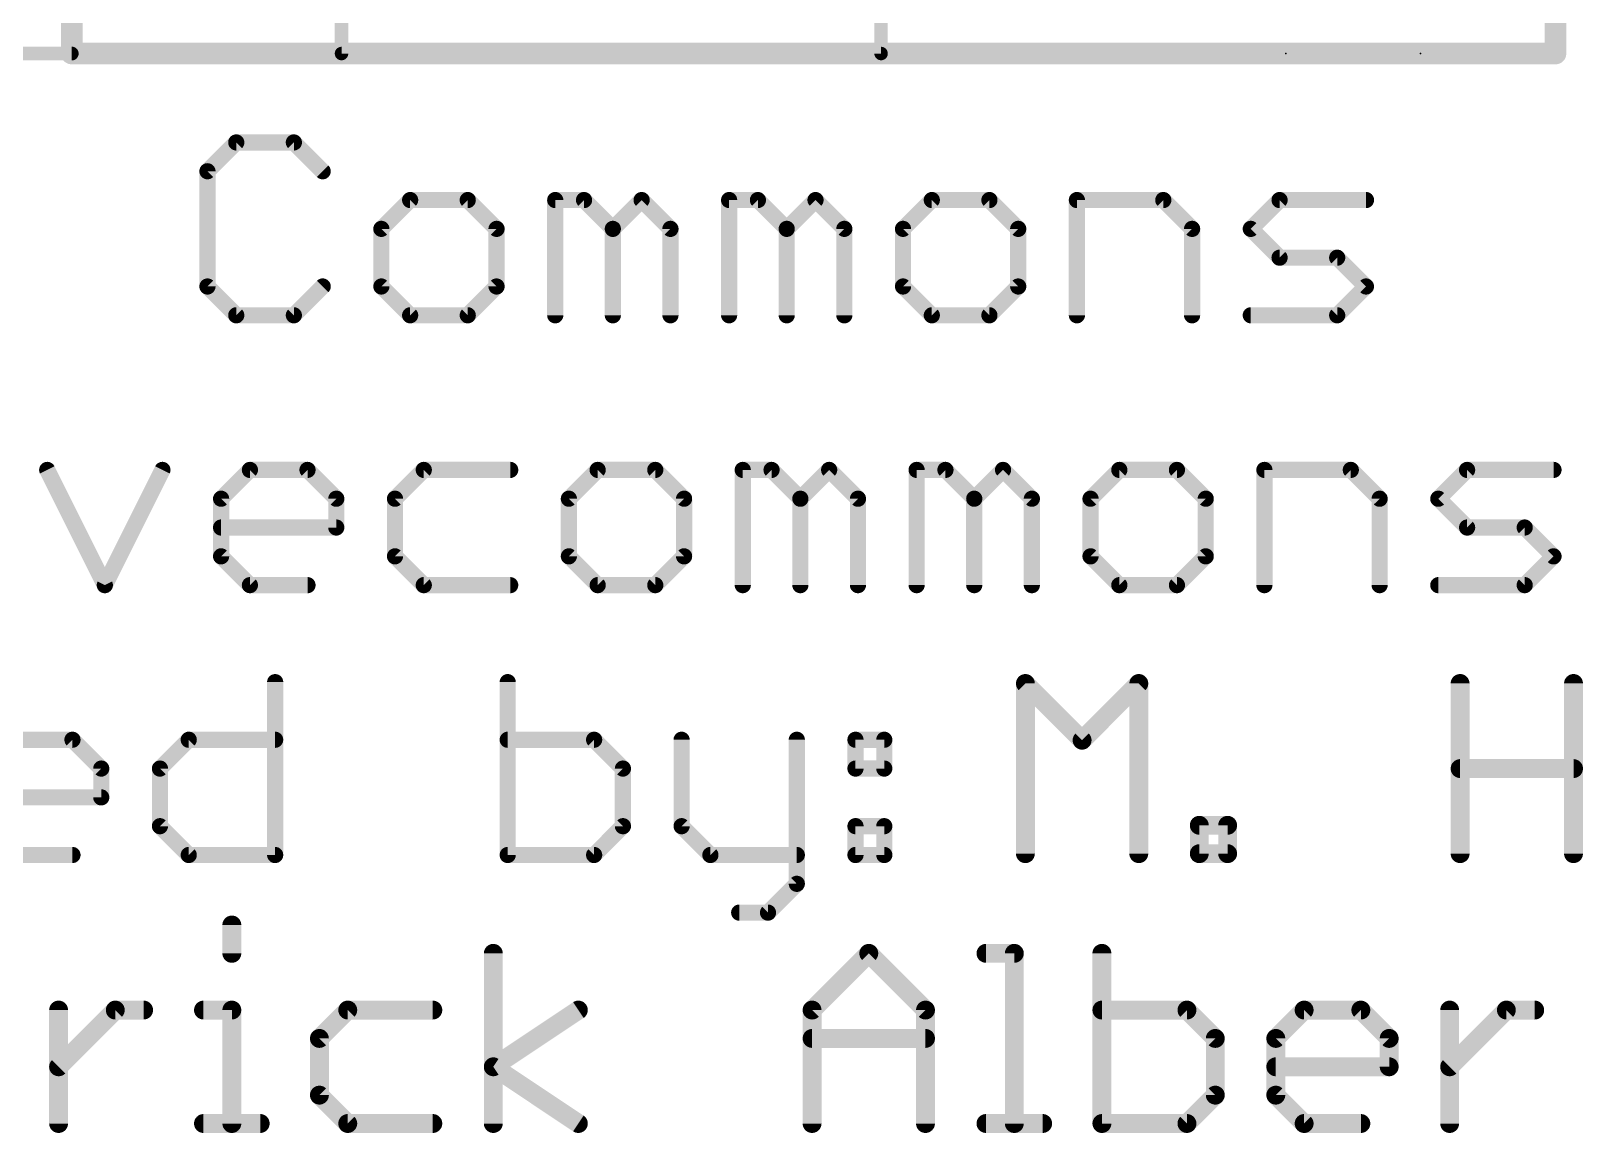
# Model space of a CAD drawing. Extents: x -42 to 65, y -11 to 21.
# Drawn here: x -0.38 to 14.23, y -10.16 to 0.21 of the extents above; entities that cross this region are included whole.
import ezdxf

# ---------------------------------------------------------------- set-up
doc = ezdxf.new("R2010")
doc.units = 0
for name, color, linetype in [('1', 12, 'CONTINUOUS'), ('16', 132, 'CONTINUOUS'), ('20', 31, 'CONTINUOUS'), ('21', 41, 'CONTINUOUS'), ('24', 53, 'CONTINUOUS'), ('47', 253, 'CONTINUOUS'), ('51', 53, 'CONTINUOUS')]:
    doc.layers.add(name, color=color, linetype=linetype)

msp = doc.modelspace()

# ---------------------------------------------------------------- linework, layer by layer
at = {"layer": '1', "const_width": 0.2032}
for points in [[(0, 0), (0, 17.78)], [(13.97, 17.78), (13.97, 0)], [(13.97, 0), (0, 0)]]:
    msp.add_lwpolyline(points, dxfattribs=at)
at = {"layer": '1', "const_width": 0.1016}
for points in [[(0, 0.0508, 1), (0, -0.0508)], [(-0.0508, 0, 1), (0.0508, 0)], [(13.9192, 0, 1), (14.0208, 0)], [(13.97, -0.0508, 1), (13.97, 0.0508)]]:
    msp.add_lwpolyline(points, format="xyb", dxfattribs=at)
at = {"layer": '16', "const_width": 0.2032}
for points in [[(0, 0), (0, 17.78)], [(13.97, 17.78), (13.97, 0)], [(13.97, 0), (0, 0)]]:
    msp.add_lwpolyline(points, dxfattribs=at)
at = {"layer": '16', "const_width": 0.1016}
for points in [[(0, 0.0508, 1), (0, -0.0508)], [(-0.0508, 0, 1), (0.0508, 0)], [(13.9192, 0, 1), (14.0208, 0)], [(13.97, -0.0508, 1), (13.97, 0.0508)]]:
    msp.add_lwpolyline(points, format="xyb", dxfattribs=at)
at = {"layer": '20', "const_width": 0.2032}
for points in [[(0, 0), (0, 17.78)], [(13.97, 17.78), (13.97, 0)], [(13.97, 0), (0, 0)]]:
    msp.add_lwpolyline(points, dxfattribs=at)
at = {"layer": '20', "const_width": 0.1016}
for points in [[(0, 0.0508, 1), (0, -0.0508)], [(-0.0508, 0, 1), (0.0508, 0)], [(13.9192, 0, 1), (14.0208, 0)], [(13.97, -0.0508, 1), (13.97, 0.0508)]]:
    msp.add_lwpolyline(points, format="xyb", dxfattribs=at)
at = {"layer": '21', "const_width": 0.127}
for points in [[(2.54, 0), (2.54, 0.635)], [(7.62, 0.635), (7.62, 0)], [(7.62, 0), (2.54, 0)]]:
    msp.add_lwpolyline(points, dxfattribs=at)
at = {"layer": '21', "const_width": 0.0635}
for points in [[(2.54, 0.0318, 1), (2.54, -0.0318)], [(2.5082, 0, 1), (2.5718, 0)], [(7.5883, 0, 1), (7.6517, 0)], [(7.62, -0.0318, 1), (7.62, 0.0318)]]:
    msp.add_lwpolyline(points, format="xyb", dxfattribs=at)
at = {"layer": '24'}
for p in [(11.43, 0), (12.7, 0)]:
    msp.add_point(p, dxfattribs=at)
at = {"layer": '47', "const_width": 0.13}
msp.add_lwpolyline([(0, 0), (-3.22, 0)], dxfattribs=at)
at = {"layer": '47', "const_width": 0.065}
msp.add_lwpolyline([(0, -0.0325, 1), (0, 0.0325)], format="xyb", dxfattribs=at)
at = {"layer": '51'}
for points, const_width in [([(1.5491, -0.8368), (1.278, -1.108)], 0.1524), ([(2.0915, -0.8368), (1.5491, -0.8368)], 0.1524), ([(2.3626, -1.108), (2.0915, -0.8368)], 0.1524), ([(1.278, -1.108), (1.278, -2.1926)], 0.1524), ([(3.1863, -1.3791), (2.9151, -1.6503)], 0.1524), ([(3.7286, -1.3791), (3.1863, -1.3791)], 0.1524), ([(3.9998, -1.6503), (3.7286, -1.3791)], 0.1524), ([(4.5523, -2.4638), (4.5523, -1.3791)], 0.1524), ([(4.5523, -1.3791), (4.8235, -1.3791)], 0.1524), ([(4.8235, -1.3791), (5.0946, -1.6503)], 0.1524), ([(5.0946, -1.6503), (5.3658, -1.3791)], 0.1524), ([(5.3658, -1.3791), (5.637, -1.6503)], 0.1524), ([(6.1894, -2.4638), (6.1894, -1.3791)], 0.1524), ([(6.1894, -1.3791), (6.4606, -1.3791)], 0.1524), ([(6.4606, -1.3791), (6.7318, -1.6503)], 0.1524), ([(6.7318, -1.6503), (7.0029, -1.3791)], 0.1524), ([(7.0029, -1.3791), (7.2741, -1.6503)], 0.1524), ([(8.0978, -1.3791), (7.8266, -1.6503)], 0.1524), ([(8.6401, -1.3791), (8.0978, -1.3791)], 0.1524), ([(8.9113, -1.6503), (8.6401, -1.3791)], 0.1524), ([(9.4638, -2.4638), (9.4638, -1.3791)], 0.1524), ([(9.4638, -1.3791), (10.2773, -1.3791)], 0.1524), ([(10.2773, -1.3791), (10.5484, -1.6503)], 0.1524), ([(11.1009, -1.6503), (11.3721, -1.3791)], 0.1524), ([(11.3721, -1.3791), (12.1856, -1.3791)], 0.1524), ([(2.9151, -1.6503), (2.9151, -2.1926)], 0.1524), ([(3.9998, -2.1926), (3.9998, -1.6503)], 0.1524), ([(5.0946, -1.6503), (5.0946, -2.4638)], 0.1524), ([(5.637, -1.6503), (5.637, -2.4638)], 0.1524), ([(6.7318, -1.6503), (6.7318, -2.4638)], 0.1524), ([(7.2741, -1.6503), (7.2741, -2.4638)], 0.1524), ([(7.8266, -1.6503), (7.8266, -2.1926)], 0.1524), ([(8.9113, -2.1926), (8.9113, -1.6503)], 0.1524), ([(10.5484, -1.6503), (10.5484, -2.4638)], 0.1524), ([(11.3721, -1.9215), (11.1009, -1.6503)], 0.1524), ([(11.9144, -1.9215), (11.3721, -1.9215)], 0.1524), ([(12.1856, -2.1926), (11.9144, -1.9215)], 0.1524), ([(1.278, -2.1926), (1.5491, -2.4638)], 0.1524), ([(2.0915, -2.4638), (2.3626, -2.1926)], 0.1524), ([(2.9151, -2.1926), (3.1863, -2.4638)], 0.1524), ([(3.7286, -2.4638), (3.9998, -2.1926)], 0.1524), ([(7.8266, -2.1926), (8.0978, -2.4638)], 0.1524), ([(8.6401, -2.4638), (8.9113, -2.1926)], 0.1524), ([(11.9144, -2.4638), (12.1856, -2.1926)], 0.1524), ([(1.5491, -2.4638), (2.0915, -2.4638)], 0.1524), ([(3.1863, -2.4638), (3.7286, -2.4638)], 0.1524), ([(8.0978, -2.4638), (8.6401, -2.4638)], 0.1524), ([(11.1009, -2.4638), (11.9144, -2.4638)], 0.1524), ([(-0.2308, -3.9191), (0.3116, -5.0038)], 0.1524), ([(0.3116, -5.0038), (0.8539, -3.9191)], 0.1524), ([(1.4064, -4.1903), (1.6776, -3.9191)], 0.1524), ([(1.6776, -3.9191), (2.2199, -3.9191)], 0.1524), ([(2.2199, -3.9191), (2.491, -4.1903)], 0.1524), ([(3.3147, -3.9191), (3.0435, -4.1903)], 0.1524), ([(4.1282, -3.9191), (3.3147, -3.9191)], 0.1524), ([(4.9519, -3.9191), (4.6807, -4.1903)], 0.1524), ([(5.4942, -3.9191), (4.9519, -3.9191)], 0.1524), ([(5.7654, -4.1903), (5.4942, -3.9191)], 0.1524), ([(6.3179, -5.0038), (6.3179, -3.9191)], 0.1524), ([(6.3179, -3.9191), (6.589, -3.9191)], 0.1524), ([(6.589, -3.9191), (6.8602, -4.1903)], 0.1524), ([(6.8602, -4.1903), (7.1314, -3.9191)], 0.1524), ([(7.1314, -3.9191), (7.4025, -4.1903)], 0.1524), ([(7.955, -5.0038), (7.955, -3.9191)], 0.1524), ([(7.955, -3.9191), (8.2262, -3.9191)], 0.1524), ([(8.2262, -3.9191), (8.4973, -4.1903)], 0.1524), ([(8.4973, -4.1903), (8.7685, -3.9191)], 0.1524), ([(8.7685, -3.9191), (9.0397, -4.1903)], 0.1524), ([(9.8633, -3.9191), (9.5922, -4.1903)], 0.1524), ([(10.4057, -3.9191), (9.8633, -3.9191)], 0.1524), ([(10.6768, -4.1903), (10.4057, -3.9191)], 0.1524), ([(11.2293, -5.0038), (11.2293, -3.9191)], 0.1524), ([(11.2293, -3.9191), (12.0428, -3.9191)], 0.1524), ([(12.0428, -3.9191), (12.314, -4.1903)], 0.1524), ([(12.8665, -4.1903), (13.1376, -3.9191)], 0.1524), ([(13.1376, -3.9191), (13.9511, -3.9191)], 0.1524), ([(1.4064, -4.7326), (1.4064, -4.1903)], 0.1524), ([(2.491, -4.1903), (2.491, -4.4615)], 0.1524), ([(3.0435, -4.1903), (3.0435, -4.7326)], 0.1524), ([(4.6807, -4.1903), (4.6807, -4.7326)], 0.1524), ([(5.7654, -4.7326), (5.7654, -4.1903)], 0.1524), ([(6.8602, -4.1903), (6.8602, -5.0038)], 0.1524), ([(7.4025, -4.1903), (7.4025, -5.0038)], 0.1524), ([(8.4973, -4.1903), (8.4973, -5.0038)], 0.1524), ([(9.0397, -4.1903), (9.0397, -5.0038)], 0.1524), ([(9.5922, -4.1903), (9.5922, -4.7326)], 0.1524), ([(10.6768, -4.7326), (10.6768, -4.1903)], 0.1524), ([(12.314, -4.1903), (12.314, -5.0038)], 0.1524), ([(13.1376, -4.4615), (12.8665, -4.1903)], 0.1524), ([(2.491, -4.4615), (1.4064, -4.4615)], 0.1524), ([(13.68, -4.4615), (13.1376, -4.4615)], 0.1524), ([(13.9511, -4.7326), (13.68, -4.4615)], 0.1524), ([(1.6776, -5.0038), (1.4064, -4.7326)], 0.1524), ([(3.0435, -4.7326), (3.3147, -5.0038)], 0.1524), ([(4.6807, -4.7326), (4.9519, -5.0038)], 0.1524), ([(5.4942, -5.0038), (5.7654, -4.7326)], 0.1524), ([(9.5922, -4.7326), (9.8633, -5.0038)], 0.1524), ([(10.4057, -5.0038), (10.6768, -4.7326)], 0.1524), ([(13.68, -5.0038), (13.9511, -4.7326)], 0.1524), ([(2.2199, -5.0038), (1.6776, -5.0038)], 0.1524), ([(3.3147, -5.0038), (4.1282, -5.0038)], 0.1524), ([(4.9519, -5.0038), (5.4942, -5.0038)], 0.1524), ([(9.8633, -5.0038), (10.4057, -5.0038)], 0.1524), ([(12.8665, -5.0038), (13.68, -5.0038)], 0.1524), ([(1.9152, -5.9168), (1.9152, -7.5438)], 0.1524), ([(4.1049, -5.9168), (4.1049, -7.5438)], 0.1524), ([(8.9789, -7.5311), (8.9789, -5.9295)], 0.1778), ([(8.9789, -5.9295), (9.5128, -6.4634)], 0.1778), ([(9.5128, -6.4634), (10.0466, -5.9295)], 0.1778), ([(10.0466, -5.9295), (10.0466, -7.5311)], 0.1778), ([(13.0718, -7.5311), (13.0718, -5.9295)], 0.1778), ([(14.1395, -5.9295), (14.1395, -7.5311)], 0.1778), ([(-0.5354, -6.4591), (0.0069, -6.4591)], 0.1524), ([(0.0069, -6.4591), (0.2781, -6.7303)], 0.1524), ([(0.8306, -6.7303), (1.1017, -6.4591)], 0.1524), ([(1.1017, -6.4591), (1.9152, -6.4591)], 0.1524), ([(4.9184, -6.4591), (4.1049, -6.4591)], 0.1524), ([(5.1895, -6.7303), (4.9184, -6.4591)], 0.1524), ([(5.742, -6.4591), (5.742, -7.2726)], 0.1524), ([(6.8267, -6.4591), (6.8267, -7.815)], 0.1524), ([(7.3792, -6.4591), (7.6504, -6.4591)], 0.1524), ([(7.3792, -6.7303), (7.3792, -6.4591)], 0.1524), ([(7.6504, -6.4591), (7.6504, -6.7303)], 0.1524), ([(0.2781, -6.7303), (0.2781, -7.0015)], 0.1524), ([(0.8306, -7.2726), (0.8306, -6.7303)], 0.1524), ([(5.1895, -7.2726), (5.1895, -6.7303)], 0.1524), ([(7.6504, -6.7303), (7.3792, -6.7303)], 0.1524), ([(13.0718, -6.7303), (14.1395, -6.7303)], 0.1778), ([(0.2781, -7.0015), (-0.8066, -7.0015)], 0.1524), ([(1.1017, -7.5438), (0.8306, -7.2726)], 0.1524), ([(4.9184, -7.5438), (5.1895, -7.2726)], 0.1524), ([(5.742, -7.2726), (6.0132, -7.5438)], 0.1524), ([(7.3792, -7.2726), (7.6504, -7.2726)], 0.1524), ([(7.3792, -7.5438), (7.3792, -7.2726)], 0.1524), ([(7.6504, -7.2726), (7.6504, -7.5438)], 0.1524), ([(10.6161, -7.5311), (10.6161, -7.2642)], 0.1778), ([(10.6161, -7.2642), (10.883, -7.2642)], 0.1778), ([(10.883, -7.2642), (10.883, -7.5311)], 0.1778), ([(10.883, -7.5311), (10.6161, -7.5311)], 0.1778), ([(0.0069, -7.5438), (-0.5354, -7.5438)], 0.1524), ([(1.9152, -7.5438), (1.1017, -7.5438)], 0.1524), ([(4.1049, -7.5438), (4.9184, -7.5438)], 0.1524), ([(6.0132, -7.5438), (6.8267, -7.5438)], 0.1524), ([(7.6504, -7.5438), (7.3792, -7.5438)], 0.1524), ([(6.8267, -7.815), (6.5555, -8.0861)], 0.1524), ([(6.5555, -8.0861), (6.2844, -8.0861)], 0.1524), ([(1.5075, -8.2026), (1.5075, -8.4695)], 0.1778), ([(3.9691, -10.0711), (3.9691, -8.4695)], 0.1778), ([(6.9706, -9.0034), (7.5044, -8.4695)], 0.1778), ([(7.5044, -8.4695), (8.0383, -9.0034)], 0.1778), ([(8.6077, -8.4695), (8.8747, -8.4695)], 0.1778), ([(8.8747, -8.4695), (8.8747, -10.0711)], 0.1778), ([(9.6992, -8.4695), (9.6992, -10.0711)], 0.1778), ([(-0.1238, -10.0711), (-0.1238, -9.0034)], 0.1778), ([(-0.1238, -9.5372), (0.4101, -9.0034)], 0.1778), ([(0.4101, -9.0034), (0.677, -9.0034)], 0.1778), ([(1.2405, -9.0034), (1.5075, -9.0034)], 0.1778), ([(1.5075, -9.0034), (1.5075, -10.0711)], 0.1778), ([(2.5989, -9.0034), (2.332, -9.2703)], 0.1778), ([(3.3997, -9.0034), (2.5989, -9.0034)], 0.1778), ([(3.9691, -9.5372), (4.7699, -9.0034)], 0.1778), ([(6.9706, -10.0711), (6.9706, -9.0034)], 0.1778), ([(8.0383, -9.0034), (8.0383, -10.0711)], 0.1778), ([(10.5, -9.0034), (9.6992, -9.0034)], 0.1778), ([(10.7669, -9.2703), (10.5, -9.0034)], 0.1778), ([(11.3363, -9.2703), (11.6033, -9.0034)], 0.1778), ([(11.6033, -9.0034), (12.1371, -9.0034)], 0.1778), ([(12.1371, -9.0034), (12.404, -9.2703)], 0.1778), ([(12.9735, -10.0711), (12.9735, -9.0034)], 0.1778), ([(12.9735, -9.5372), (13.5073, -9.0034)], 0.1778), ([(13.5073, -9.0034), (13.7743, -9.0034)], 0.1778), ([(2.332, -9.2703), (2.332, -9.8042)], 0.1778), ([(6.9706, -9.2703), (8.0383, -9.2703)], 0.1778), ([(10.7669, -9.8042), (10.7669, -9.2703)], 0.1778), ([(11.3363, -9.8042), (11.3363, -9.2703)], 0.1778), ([(12.404, -9.2703), (12.404, -9.5372)], 0.1778), ([(4.7699, -10.0711), (3.9691, -9.5372)], 0.1778), ([(12.404, -9.5372), (11.3363, -9.5372)], 0.1778), ([(2.332, -9.8042), (2.5989, -10.0711)], 0.1778), ([(10.5, -10.0711), (10.7669, -9.8042)], 0.1778), ([(11.6033, -10.0711), (11.3363, -9.8042)], 0.1778), ([(1.2405, -10.0711), (1.7744, -10.0711)], 0.1778), ([(2.5989, -10.0711), (3.3997, -10.0711)], 0.1778), ([(8.6077, -10.0711), (9.1416, -10.0711)], 0.1778), ([(9.6992, -10.0711), (10.5, -10.0711)], 0.1778), ([(12.1371, -10.0711), (11.6033, -10.0711)], 0.1778)]:
    msp.add_lwpolyline(points, dxfattribs=dict(at, const_width=const_width))
for points, const_width in [([(1.5491, -0.7987, 1), (1.5491, -0.8749)], 0.0762), ([(1.5761, -0.8638, 1), (1.5222, -0.8099)], 0.0762), ([(2.1184, -0.8099, 1), (2.0645, -0.8638)], 0.0762), ([(2.0915, -0.8749, 1), (2.0915, -0.7987)], 0.0762), ([(1.251, -1.081, 1), (1.3049, -1.1349)], 0.0762), ([(1.3161, -1.108, 1), (1.2399, -1.108)], 0.0762), ([(2.3357, -1.1349, 1), (2.3896, -1.081)], 0.0762), ([(3.1863, -1.341, 1), (3.1863, -1.4172)], 0.0762), ([(3.2132, -1.4061, 1), (3.1594, -1.3522)], 0.0762), ([(3.7556, -1.3522, 1), (3.7017, -1.4061)], 0.0762), ([(3.7286, -1.4172, 1), (3.7286, -1.341)], 0.0762), ([(4.5904, -1.3791, 1), (4.5142, -1.3791)], 0.0762), ([(4.5523, -1.341, 1), (4.5523, -1.4172)], 0.0762), ([(4.8504, -1.3522, 1), (4.7965, -1.4061)], 0.0762), ([(4.8235, -1.4172, 1), (4.8235, -1.341)], 0.0762), ([(5.3927, -1.3522, 1), (5.3388, -1.4061)], 0.0762), ([(5.3927, -1.4061, 1), (5.3388, -1.3522)], 0.0762), ([(6.2275, -1.3791, 1), (6.1513, -1.3791)], 0.0762), ([(6.1894, -1.341, 1), (6.1894, -1.4172)], 0.0762), ([(6.4876, -1.3522, 1), (6.4337, -1.4061)], 0.0762), ([(6.4606, -1.4172, 1), (6.4606, -1.341)], 0.0762), ([(7.0299, -1.3522, 1), (6.976, -1.4061)], 0.0762), ([(7.0299, -1.4061, 1), (6.976, -1.3522)], 0.0762), ([(8.0978, -1.341, 1), (8.0978, -1.4172)], 0.0762), ([(8.1247, -1.4061, 1), (8.0708, -1.3522)], 0.0762), ([(8.667, -1.3522, 1), (8.6132, -1.4061)], 0.0762), ([(8.6401, -1.4172, 1), (8.6401, -1.341)], 0.0762), ([(9.5019, -1.3791, 1), (9.4257, -1.3791)], 0.0762), ([(9.4638, -1.341, 1), (9.4638, -1.4172)], 0.0762), ([(10.3042, -1.3522, 1), (10.2503, -1.4061)], 0.0762), ([(10.2773, -1.4172, 1), (10.2773, -1.341)], 0.0762), ([(11.3721, -1.341, 1), (11.3721, -1.4172)], 0.0762), ([(11.399, -1.4061, 1), (11.3451, -1.3522)], 0.0762), ([(12.1856, -1.4172, 1), (12.1856, -1.341)], 0.0762), ([(2.9532, -1.6503, 1), (2.877, -1.6503)], 0.0762), ([(2.8882, -1.6234, 1), (2.9421, -1.6772)], 0.0762), ([(4.0379, -1.6503, 1), (3.9617, -1.6503)], 0.0762), ([(3.9729, -1.6772, 1), (4.0267, -1.6234)], 0.0762), ([(5.1327, -1.6503, 1), (5.0565, -1.6503)], 0.0762), ([(5.0677, -1.6234, 1), (5.1216, -1.6772)], 0.0762), ([(5.0677, -1.6772, 1), (5.1216, -1.6234)], 0.0762), ([(5.6751, -1.6503, 1), (5.5989, -1.6503)], 0.0762), ([(5.61, -1.6772, 1), (5.6639, -1.6234)], 0.0762), ([(6.7699, -1.6503, 1), (6.6937, -1.6503)], 0.0762), ([(6.7048, -1.6234, 1), (6.7587, -1.6772)], 0.0762), ([(6.7048, -1.6772, 1), (6.7587, -1.6234)], 0.0762), ([(7.3122, -1.6503, 1), (7.236, -1.6503)], 0.0762), ([(7.2472, -1.6772, 1), (7.3011, -1.6234)], 0.0762), ([(7.8647, -1.6503, 1), (7.7885, -1.6503)], 0.0762), ([(7.7997, -1.6234, 1), (7.8535, -1.6772)], 0.0762), ([(8.9494, -1.6503, 1), (8.8732, -1.6503)], 0.0762), ([(8.8843, -1.6772, 1), (8.9382, -1.6234)], 0.0762), ([(10.5865, -1.6503, 1), (10.5103, -1.6503)], 0.0762), ([(10.5215, -1.6772, 1), (10.5754, -1.6234)], 0.0762), ([(11.1279, -1.6234, 1), (11.074, -1.6772)], 0.0762), ([(11.074, -1.6234, 1), (11.1279, -1.6772)], 0.0762), ([(11.3721, -1.8834, 1), (11.3721, -1.9596)], 0.0762), ([(11.3451, -1.9484, 1), (11.399, -1.8945)], 0.0762), ([(11.9414, -1.8945, 1), (11.8875, -1.9484)], 0.0762), ([(11.9144, -1.9596, 1), (11.9144, -1.8834)], 0.0762), ([(1.3049, -2.1657, 1), (1.251, -2.2196)], 0.0762), ([(1.2399, -2.1926, 1), (1.3161, -2.1926)], 0.0762), ([(2.3896, -2.2196, 1), (2.3357, -2.1657)], 0.0762), ([(2.9421, -2.1657, 1), (2.8882, -2.2196)], 0.0762), ([(2.877, -2.1926, 1), (2.9532, -2.1926)], 0.0762), ([(3.9617, -2.1926, 1), (4.0379, -2.1926)], 0.0762), ([(4.0267, -2.2196, 1), (3.9729, -2.1657)], 0.0762), ([(7.8535, -2.1657, 1), (7.7997, -2.2196)], 0.0762), ([(7.7885, -2.1926, 1), (7.8647, -2.1926)], 0.0762), ([(8.8732, -2.1926, 1), (8.9494, -2.1926)], 0.0762), ([(8.9382, -2.2196, 1), (8.8843, -2.1657)], 0.0762), ([(12.2125, -2.2196, 1), (12.1586, -2.1657)], 0.0762), ([(12.1586, -2.2196, 1), (12.2125, -2.1657)], 0.0762), ([(1.5491, -2.4257, 1), (1.5491, -2.5019)], 0.0762), ([(1.5222, -2.4907, 1), (1.5761, -2.4369)], 0.0762), ([(2.0645, -2.4369, 1), (2.1184, -2.4907)], 0.0762), ([(2.0915, -2.5019, 1), (2.0915, -2.4257)], 0.0762), ([(3.1863, -2.4257, 1), (3.1863, -2.5019)], 0.0762), ([(3.1594, -2.4907, 1), (3.2132, -2.4369)], 0.0762), ([(3.7017, -2.4369, 1), (3.7556, -2.4907)], 0.0762), ([(3.7286, -2.5019, 1), (3.7286, -2.4257)], 0.0762), ([(4.5142, -2.4638, 1), (4.5904, -2.4638)], 0.0762), ([(5.0565, -2.4638, 1), (5.1327, -2.4638)], 0.0762), ([(5.5989, -2.4638, 1), (5.6751, -2.4638)], 0.0762), ([(6.1513, -2.4638, 1), (6.2275, -2.4638)], 0.0762), ([(6.6937, -2.4638, 1), (6.7699, -2.4638)], 0.0762), ([(7.236, -2.4638, 1), (7.3122, -2.4638)], 0.0762), ([(8.0978, -2.4257, 1), (8.0978, -2.5019)], 0.0762), ([(8.0708, -2.4907, 1), (8.1247, -2.4369)], 0.0762), ([(8.6132, -2.4369, 1), (8.667, -2.4907)], 0.0762), ([(8.6401, -2.5019, 1), (8.6401, -2.4257)], 0.0762), ([(9.4257, -2.4638, 1), (9.5019, -2.4638)], 0.0762), ([(10.5103, -2.4638, 1), (10.5865, -2.4638)], 0.0762), ([(11.1009, -2.4257, 1), (11.1009, -2.5019)], 0.0762), ([(11.8875, -2.4369, 1), (11.9414, -2.4907)], 0.0762), ([(11.9144, -2.5019, 1), (11.9144, -2.4257)], 0.0762), ([(-0.1967, -3.9021, 1), (-0.2648, -3.9362)], 0.0762), ([(0.888, -3.9362, 1), (0.8198, -3.9021)], 0.0762), ([(1.6776, -3.881, 1), (1.6776, -3.9572)], 0.0762), ([(1.7045, -3.9461, 1), (1.6506, -3.8922)], 0.0762), ([(2.2468, -3.8922, 1), (2.1929, -3.9461)], 0.0762), ([(2.2199, -3.9572, 1), (2.2199, -3.881)], 0.0762), ([(3.3147, -3.881, 1), (3.3147, -3.9572)], 0.0762), ([(3.3416, -3.9461, 1), (3.2878, -3.8922)], 0.0762), ([(4.1282, -3.9572, 1), (4.1282, -3.881)], 0.0762), ([(4.9519, -3.881, 1), (4.9519, -3.9572)], 0.0762), ([(4.9788, -3.9461, 1), (4.9249, -3.8922)], 0.0762), ([(5.5211, -3.8922, 1), (5.4673, -3.9461)], 0.0762), ([(5.4942, -3.9572, 1), (5.4942, -3.881)], 0.0762), ([(6.356, -3.9191, 1), (6.2798, -3.9191)], 0.0762), ([(6.3179, -3.881, 1), (6.3179, -3.9572)], 0.0762), ([(6.616, -3.8922, 1), (6.5621, -3.9461)], 0.0762), ([(6.589, -3.9572, 1), (6.589, -3.881)], 0.0762), ([(7.1583, -3.8922, 1), (7.1044, -3.9461)], 0.0762), ([(7.1583, -3.9461, 1), (7.1044, -3.8922)], 0.0762), ([(7.9931, -3.9191, 1), (7.9169, -3.9191)], 0.0762), ([(7.955, -3.881, 1), (7.955, -3.9572)], 0.0762), ([(8.2531, -3.8922, 1), (8.1992, -3.9461)], 0.0762), ([(8.2262, -3.9572, 1), (8.2262, -3.881)], 0.0762), ([(8.7954, -3.8922, 1), (8.7416, -3.9461)], 0.0762), ([(8.7954, -3.9461, 1), (8.7416, -3.8922)], 0.0762), ([(9.8633, -3.881, 1), (9.8633, -3.9572)], 0.0762), ([(9.8903, -3.9461, 1), (9.8364, -3.8922)], 0.0762), ([(10.4326, -3.8922, 1), (10.3787, -3.9461)], 0.0762), ([(10.4057, -3.9572, 1), (10.4057, -3.881)], 0.0762), ([(11.2674, -3.9191, 1), (11.1912, -3.9191)], 0.0762), ([(11.2293, -3.881, 1), (11.2293, -3.9572)], 0.0762), ([(12.0698, -3.8922, 1), (12.0159, -3.9461)], 0.0762), ([(12.0428, -3.9572, 1), (12.0428, -3.881)], 0.0762), ([(13.1376, -3.881, 1), (13.1376, -3.9572)], 0.0762), ([(13.1646, -3.9461, 1), (13.1107, -3.8922)], 0.0762), ([(13.9511, -3.9572, 1), (13.9511, -3.881)], 0.0762), ([(1.4445, -4.1903, 1), (1.3683, -4.1903)], 0.0762), ([(1.3794, -4.1634, 1), (1.4333, -4.2172)], 0.0762), ([(2.5291, -4.1903, 1), (2.4529, -4.1903)], 0.0762), ([(2.4641, -4.2172, 1), (2.518, -4.1634)], 0.0762), ([(3.0816, -4.1903, 1), (3.0054, -4.1903)], 0.0762), ([(3.0166, -4.1634, 1), (3.0705, -4.2172)], 0.0762), ([(4.7188, -4.1903, 1), (4.6426, -4.1903)], 0.0762), ([(4.6538, -4.1634, 1), (4.7076, -4.2172)], 0.0762), ([(5.8035, -4.1903, 1), (5.7273, -4.1903)], 0.0762), ([(5.7384, -4.2172, 1), (5.7923, -4.1634)], 0.0762), ([(6.8983, -4.1903, 1), (6.8221, -4.1903)], 0.0762), ([(6.8332, -4.1634, 1), (6.8871, -4.2172)], 0.0762), ([(6.8332, -4.2172, 1), (6.8871, -4.1634)], 0.0762), ([(7.4406, -4.1903, 1), (7.3644, -4.1903)], 0.0762), ([(7.3756, -4.2172, 1), (7.4295, -4.1634)], 0.0762), ([(8.5354, -4.1903, 1), (8.4592, -4.1903)], 0.0762), ([(8.4704, -4.1634, 1), (8.5243, -4.2172)], 0.0762), ([(8.4704, -4.2172, 1), (8.5243, -4.1634)], 0.0762), ([(9.0778, -4.1903, 1), (9.0016, -4.1903)], 0.0762), ([(9.0127, -4.2172, 1), (9.0666, -4.1634)], 0.0762), ([(9.6303, -4.1903, 1), (9.5541, -4.1903)], 0.0762), ([(9.5652, -4.1634, 1), (9.6191, -4.2172)], 0.0762), ([(10.7149, -4.1903, 1), (10.6387, -4.1903)], 0.0762), ([(10.6499, -4.2172, 1), (10.7038, -4.1634)], 0.0762), ([(12.3521, -4.1903, 1), (12.2759, -4.1903)], 0.0762), ([(12.287, -4.2172, 1), (12.3409, -4.1634)], 0.0762), ([(12.8934, -4.1634, 1), (12.8395, -4.2172)], 0.0762), ([(12.8395, -4.1634, 1), (12.8934, -4.2172)], 0.0762), ([(1.4064, -4.4234, 1), (1.4064, -4.4996)], 0.0762), ([(2.4529, -4.4615, 1), (2.5291, -4.4615)], 0.0762), ([(2.491, -4.4996, 1), (2.491, -4.4234)], 0.0762), ([(13.1376, -4.4234, 1), (13.1376, -4.4996)], 0.0762), ([(13.1107, -4.4884, 1), (13.1646, -4.4345)], 0.0762), ([(13.7069, -4.4345, 1), (13.653, -4.4884)], 0.0762), ([(13.68, -4.4996, 1), (13.68, -4.4234)], 0.0762), ([(1.4333, -4.7057, 1), (1.3794, -4.7596)], 0.0762), ([(3.0705, -4.7057, 1), (3.0166, -4.7596)], 0.0762), ([(4.7076, -4.7057, 1), (4.6538, -4.7596)], 0.0762), ([(5.7923, -4.7596, 1), (5.7384, -4.7057)], 0.0762), ([(9.6191, -4.7057, 1), (9.5652, -4.7596)], 0.0762), ([(10.7038, -4.7596, 1), (10.6499, -4.7057)], 0.0762), ([(13.9781, -4.7596, 1), (13.9242, -4.7057)], 0.0762), ([(13.9242, -4.7596, 1), (13.9781, -4.7057)], 0.0762), ([(1.3683, -4.7326, 1), (1.4445, -4.7326)], 0.0762), ([(3.0054, -4.7326, 1), (3.0816, -4.7326)], 0.0762), ([(4.6426, -4.7326, 1), (4.7188, -4.7326)], 0.0762), ([(5.7273, -4.7326, 1), (5.8035, -4.7326)], 0.0762), ([(9.5541, -4.7326, 1), (9.6303, -4.7326)], 0.0762), ([(10.6387, -4.7326, 1), (10.7149, -4.7326)], 0.0762), ([(0.2775, -4.9868, 1), (0.3456, -5.0208)], 0.0762), ([(0.2775, -5.0208, 1), (0.3456, -4.9868)], 0.0762), ([(1.6776, -4.9657, 1), (1.6776, -5.0419)], 0.0762), ([(1.6506, -5.0307, 1), (1.7045, -4.9769)], 0.0762), ([(2.2199, -5.0419, 1), (2.2199, -4.9657)], 0.0762), ([(3.3147, -4.9657, 1), (3.3147, -5.0419)], 0.0762), ([(3.2878, -5.0307, 1), (3.3416, -4.9769)], 0.0762), ([(4.1282, -5.0419, 1), (4.1282, -4.9657)], 0.0762), ([(4.9519, -4.9657, 1), (4.9519, -5.0419)], 0.0762), ([(4.9249, -5.0307, 1), (4.9788, -4.9769)], 0.0762), ([(5.4673, -4.9769, 1), (5.5211, -5.0307)], 0.0762), ([(5.4942, -5.0419, 1), (5.4942, -4.9657)], 0.0762), ([(6.2798, -5.0038, 1), (6.356, -5.0038)], 0.0762), ([(6.8221, -5.0038, 1), (6.8983, -5.0038)], 0.0762), ([(7.3644, -5.0038, 1), (7.4406, -5.0038)], 0.0762), ([(7.9169, -5.0038, 1), (7.9931, -5.0038)], 0.0762), ([(8.4592, -5.0038, 1), (8.5354, -5.0038)], 0.0762), ([(9.0016, -5.0038, 1), (9.0778, -5.0038)], 0.0762), ([(9.8633, -4.9657, 1), (9.8633, -5.0419)], 0.0762), ([(9.8364, -5.0307, 1), (9.8903, -4.9769)], 0.0762), ([(10.3787, -4.9769, 1), (10.4326, -5.0307)], 0.0762), ([(10.4057, -5.0419, 1), (10.4057, -4.9657)], 0.0762), ([(11.1912, -5.0038, 1), (11.2674, -5.0038)], 0.0762), ([(12.2759, -5.0038, 1), (12.3521, -5.0038)], 0.0762), ([(12.8665, -4.9657, 1), (12.8665, -5.0419)], 0.0762), ([(13.653, -4.9769, 1), (13.7069, -5.0307)], 0.0762), ([(13.68, -5.0419, 1), (13.68, -4.9657)], 0.0762), ([(1.9533, -5.9168, 1), (1.8771, -5.9168)], 0.0762), ([(4.143, -5.9168, 1), (4.0668, -5.9168)], 0.0762), ([(9.0103, -5.8981, 1), (8.9475, -5.961)], 0.0889), ([(9.0234, -5.9295, 1), (8.9345, -5.9295)], 0.0889), ([(10.0911, -5.9295, 1), (10.0022, -5.9295)], 0.0889), ([(10.078, -5.961, 1), (10.0152, -5.8981)], 0.0889), ([(13.1162, -5.9295, 1), (13.0273, -5.9295)], 0.0889), ([(14.184, -5.9295, 1), (14.0951, -5.9295)], 0.0889), ([(0.0339, -6.4322, 1), (-0.02, -6.4861)], 0.0762), ([(0.0069, -6.4972, 1), (0.0069, -6.421)], 0.0762), ([(1.1017, -6.421, 1), (1.1017, -6.4972)], 0.0762), ([(1.1287, -6.4861, 1), (1.0748, -6.4322)], 0.0762), ([(1.9152, -6.4972, 1), (1.9152, -6.421)], 0.0762), ([(4.1049, -6.421, 1), (4.1049, -6.4972)], 0.0762), ([(4.9453, -6.4322, 1), (4.8914, -6.4861)], 0.0762), ([(4.9184, -6.4972, 1), (4.9184, -6.421)], 0.0762), ([(5.7801, -6.4591, 1), (5.7039, -6.4591)], 0.0762), ([(6.8648, -6.4591, 1), (6.7886, -6.4591)], 0.0762), ([(7.3792, -6.421, 1), (7.3792, -6.4972)], 0.0762), ([(7.4173, -6.4591, 1), (7.3411, -6.4591)], 0.0762), ([(7.6885, -6.4591, 1), (7.6123, -6.4591)], 0.0762), ([(7.6504, -6.4972, 1), (7.6504, -6.421)], 0.0762), ([(9.4813, -6.432, 1), (9.5442, -6.4948)], 0.0889), ([(9.4813, -6.4948, 1), (9.5442, -6.432)], 0.0889), ([(0.3162, -6.7303, 1), (0.24, -6.7303)], 0.0762), ([(0.2511, -6.7572, 1), (0.305, -6.7034)], 0.0762), ([(0.8687, -6.7303, 1), (0.7925, -6.7303)], 0.0762), ([(0.8036, -6.7034, 1), (0.8575, -6.7572)], 0.0762), ([(5.2276, -6.7303, 1), (5.1514, -6.7303)], 0.0762), ([(5.1626, -6.7572, 1), (5.2165, -6.7034)], 0.0762), ([(7.3792, -6.6922, 1), (7.3792, -6.7684)], 0.0762), ([(7.3411, -6.7303, 1), (7.4173, -6.7303)], 0.0762), ([(7.6123, -6.7303, 1), (7.6885, -6.7303)], 0.0762), ([(7.6504, -6.7684, 1), (7.6504, -6.6922)], 0.0762), ([(13.0718, -6.6859, 1), (13.0718, -6.7748)], 0.0889), ([(14.1395, -6.7748, 1), (14.1395, -6.6859)], 0.0889), ([(0.24, -7.0015, 1), (0.3162, -7.0015)], 0.0762), ([(0.2781, -7.0396, 1), (0.2781, -6.9634)], 0.0762), ([(0.8575, -7.2457, 1), (0.8036, -7.2996)], 0.0762), ([(0.7925, -7.2726, 1), (0.8687, -7.2726)], 0.0762), ([(5.1514, -7.2726, 1), (5.2276, -7.2726)], 0.0762), ([(5.2165, -7.2996, 1), (5.1626, -7.2457)], 0.0762), ([(5.769, -7.2457, 1), (5.7151, -7.2996)], 0.0762), ([(5.7039, -7.2726, 1), (5.7801, -7.2726)], 0.0762), ([(7.3792, -7.2345, 1), (7.3792, -7.3107)], 0.0762), ([(7.4173, -7.2726, 1), (7.3411, -7.2726)], 0.0762), ([(7.6885, -7.2726, 1), (7.6123, -7.2726)], 0.0762), ([(7.6504, -7.3107, 1), (7.6504, -7.2345)], 0.0762), ([(10.6161, -7.2197, 1), (10.6161, -7.3086)], 0.0889), ([(10.6605, -7.2642, 1), (10.5716, -7.2642)], 0.0889), ([(10.9274, -7.2642, 1), (10.8385, -7.2642)], 0.0889), ([(10.883, -7.3086, 1), (10.883, -7.2197)], 0.0889), ([(10.6161, -7.4867, 1), (10.6161, -7.5756)], 0.0889), ([(10.883, -7.5756, 1), (10.883, -7.4867)], 0.0889), ([(0.0069, -7.5819, 1), (0.0069, -7.5057)], 0.0762), ([(1.1017, -7.5057, 1), (1.1017, -7.5819)], 0.0762), ([(1.0748, -7.5707, 1), (1.1287, -7.5169)], 0.0762), ([(1.8771, -7.5438, 1), (1.9533, -7.5438)], 0.0762), ([(1.9152, -7.5819, 1), (1.9152, -7.5057)], 0.0762), ([(4.1049, -7.5057, 1), (4.1049, -7.5819)], 0.0762), ([(4.0668, -7.5438, 1), (4.143, -7.5438)], 0.0762), ([(4.8914, -7.5169, 1), (4.9453, -7.5707)], 0.0762), ([(4.9184, -7.5819, 1), (4.9184, -7.5057)], 0.0762), ([(6.0132, -7.5057, 1), (6.0132, -7.5819)], 0.0762), ([(5.9863, -7.5707, 1), (6.0401, -7.5169)], 0.0762), ([(6.8267, -7.5819, 1), (6.8267, -7.5057)], 0.0762), ([(7.3792, -7.5057, 1), (7.3792, -7.5819)], 0.0762), ([(7.3411, -7.5438, 1), (7.4173, -7.5438)], 0.0762), ([(7.6123, -7.5438, 1), (7.6885, -7.5438)], 0.0762), ([(7.6504, -7.5819, 1), (7.6504, -7.5057)], 0.0762), ([(8.9345, -7.5311, 1), (9.0234, -7.5311)], 0.0889), ([(10.0022, -7.5311, 1), (10.0911, -7.5311)], 0.0889), ([(10.5716, -7.5311, 1), (10.6605, -7.5311)], 0.0889), ([(10.8385, -7.5311, 1), (10.9274, -7.5311)], 0.0889), ([(13.0273, -7.5311, 1), (13.1162, -7.5311)], 0.0889), ([(14.0951, -7.5311, 1), (14.184, -7.5311)], 0.0889), ([(6.8536, -7.8419, 1), (6.7998, -7.788)], 0.0762), ([(6.7886, -7.815, 1), (6.8648, -7.815)], 0.0762), ([(6.2844, -8.048, 1), (6.2844, -8.1242)], 0.0762), ([(6.5286, -8.0592, 1), (6.5825, -8.1131)], 0.0762), ([(6.5555, -8.1242, 1), (6.5555, -8.048)], 0.0762), ([(1.5519, -8.2026, 1), (1.463, -8.2026)], 0.0889), ([(1.463, -8.4695, 1), (1.5519, -8.4695)], 0.0889), ([(4.0136, -8.4695, 1), (3.9247, -8.4695)], 0.0889), ([(7.5359, -8.4381, 1), (7.473, -8.501)], 0.0889), ([(7.5359, -8.501, 1), (7.473, -8.4381)], 0.0889), ([(8.6077, -8.4251, 1), (8.6077, -8.514)], 0.0889), ([(8.9191, -8.4695, 1), (8.8302, -8.4695)], 0.0889), ([(8.8747, -8.514, 1), (8.8747, -8.4251)], 0.0889), ([(9.7436, -8.4695, 1), (9.6547, -8.4695)], 0.0889), ([(-0.0793, -9.0034, 1), (-0.1682, -9.0034)], 0.0889), ([(0.4101, -8.9589, 1), (0.4101, -9.0478)], 0.0889), ([(0.4415, -9.0348, 1), (0.3787, -8.972)], 0.0889), ([(0.677, -9.0478, 1), (0.677, -8.9589)], 0.0889), ([(1.2405, -8.9589, 1), (1.2405, -9.0478)], 0.0889), ([(1.5519, -9.0034, 1), (1.463, -9.0034)], 0.0889), ([(1.5075, -9.0478, 1), (1.5075, -8.9589)], 0.0889), ([(2.5989, -8.9589, 1), (2.5989, -9.0478)], 0.0889), ([(2.6303, -9.0348, 1), (2.5675, -8.972)], 0.0889), ([(3.3997, -9.0478, 1), (3.3997, -8.9589)], 0.0889), ([(4.7946, -9.0404, 1), (4.7452, -8.9664)], 0.0889), ([(7.015, -9.0034, 1), (6.9261, -9.0034)], 0.0889), ([(6.9391, -8.972, 1), (7.002, -9.0348)], 0.0889), ([(8.0827, -9.0034, 1), (7.9938, -9.0034)], 0.0889), ([(8.0069, -9.0348, 1), (8.0697, -8.972)], 0.0889), ([(9.6992, -8.9589, 1), (9.6992, -9.0478)], 0.0889), ([(10.5314, -8.972, 1), (10.4685, -9.0348)], 0.0889), ([(10.5, -9.0478, 1), (10.5, -8.9589)], 0.0889), ([(11.6033, -8.9589, 1), (11.6033, -9.0478)], 0.0889), ([(11.6347, -9.0348, 1), (11.5718, -8.972)], 0.0889), ([(12.1685, -8.972, 1), (12.1057, -9.0348)], 0.0889), ([(12.1371, -9.0478, 1), (12.1371, -8.9589)], 0.0889), ([(13.0179, -9.0034, 1), (12.929, -9.0034)], 0.0889), ([(13.5073, -8.9589, 1), (13.5073, -9.0478)], 0.0889), ([(13.5388, -9.0348, 1), (13.4759, -8.972)], 0.0889), ([(13.7743, -9.0478, 1), (13.7743, -8.9589)], 0.0889), ([(2.3764, -9.2703, 1), (2.2875, -9.2703)], 0.0889), ([(2.3005, -9.2389, 1), (2.3634, -9.3017)], 0.0889), ([(6.9706, -9.2259, 1), (6.9706, -9.3148)], 0.0889), ([(8.0383, -9.3148, 1), (8.0383, -9.2259)], 0.0889), ([(10.8113, -9.2703, 1), (10.7224, -9.2703)], 0.0889), ([(10.7354, -9.3017, 1), (10.7983, -9.2389)], 0.0889), ([(11.3808, -9.2703, 1), (11.2919, -9.2703)], 0.0889), ([(11.3049, -9.2389, 1), (11.3678, -9.3017)], 0.0889), ([(12.4485, -9.2703, 1), (12.3596, -9.2703)], 0.0889), ([(12.3726, -9.3017, 1), (12.4355, -9.2389)], 0.0889), ([(-0.1552, -9.5058, 1), (-0.0923, -9.5687)], 0.0889), ([(3.9938, -9.5003, 1), (3.9445, -9.5742)], 0.0889), ([(3.9445, -9.5003, 1), (3.9938, -9.5742)], 0.0889), ([(11.3363, -9.4928, 1), (11.3363, -9.5817)], 0.0889), ([(12.3596, -9.5372, 1), (12.4485, -9.5372)], 0.0889), ([(12.404, -9.5817, 1), (12.404, -9.4928)], 0.0889), ([(12.942, -9.5058, 1), (13.0049, -9.5687)], 0.0889), ([(2.3634, -9.7727, 1), (2.3005, -9.8356)], 0.0889), ([(2.2875, -9.8042, 1), (2.3764, -9.8042)], 0.0889), ([(10.7224, -9.8042, 1), (10.8113, -9.8042)], 0.0889), ([(10.7983, -9.8356, 1), (10.7354, -9.7727)], 0.0889), ([(11.3678, -9.7727, 1), (11.3049, -9.8356)], 0.0889), ([(11.2919, -9.8042, 1), (11.3808, -9.8042)], 0.0889), ([(-0.1682, -10.0711, 1), (-0.0793, -10.0711)], 0.0889), ([(1.2405, -10.0267, 1), (1.2405, -10.1156)], 0.0889), ([(1.463, -10.0711, 1), (1.5519, -10.0711)], 0.0889), ([(1.7744, -10.1156, 1), (1.7744, -10.0267)], 0.0889), ([(2.5989, -10.0267, 1), (2.5989, -10.1156)], 0.0889), ([(2.5675, -10.1025, 1), (2.6303, -10.0397)], 0.0889), ([(3.3997, -10.1156, 1), (3.3997, -10.0267)], 0.0889), ([(3.9247, -10.0711, 1), (4.0136, -10.0711)], 0.0889), ([(4.7452, -10.1081, 1), (4.7946, -10.0341)], 0.0889), ([(6.9261, -10.0711, 1), (7.015, -10.0711)], 0.0889), ([(7.9938, -10.0711, 1), (8.0827, -10.0711)], 0.0889), ([(8.6077, -10.0267, 1), (8.6077, -10.1156)], 0.0889), ([(8.8302, -10.0711, 1), (8.9191, -10.0711)], 0.0889), ([(9.1416, -10.1156, 1), (9.1416, -10.0267)], 0.0889), ([(9.6547, -10.0711, 1), (9.7436, -10.0711)], 0.0889), ([(9.6992, -10.0267, 1), (9.6992, -10.1156)], 0.0889), ([(10.4685, -10.0397, 1), (10.5314, -10.1025)], 0.0889), ([(10.5, -10.1156, 1), (10.5, -10.0267)], 0.0889), ([(11.6033, -10.0267, 1), (11.6033, -10.1156)], 0.0889), ([(11.5718, -10.1025, 1), (11.6347, -10.0397)], 0.0889), ([(12.1371, -10.1156, 1), (12.1371, -10.0267)], 0.0889), ([(12.929, -10.0711, 1), (13.0179, -10.0711)], 0.0889)]:
    msp.add_lwpolyline(points, format="xyb", dxfattribs=dict(at, const_width=const_width))

doc.saveas('drawing.dxf')
